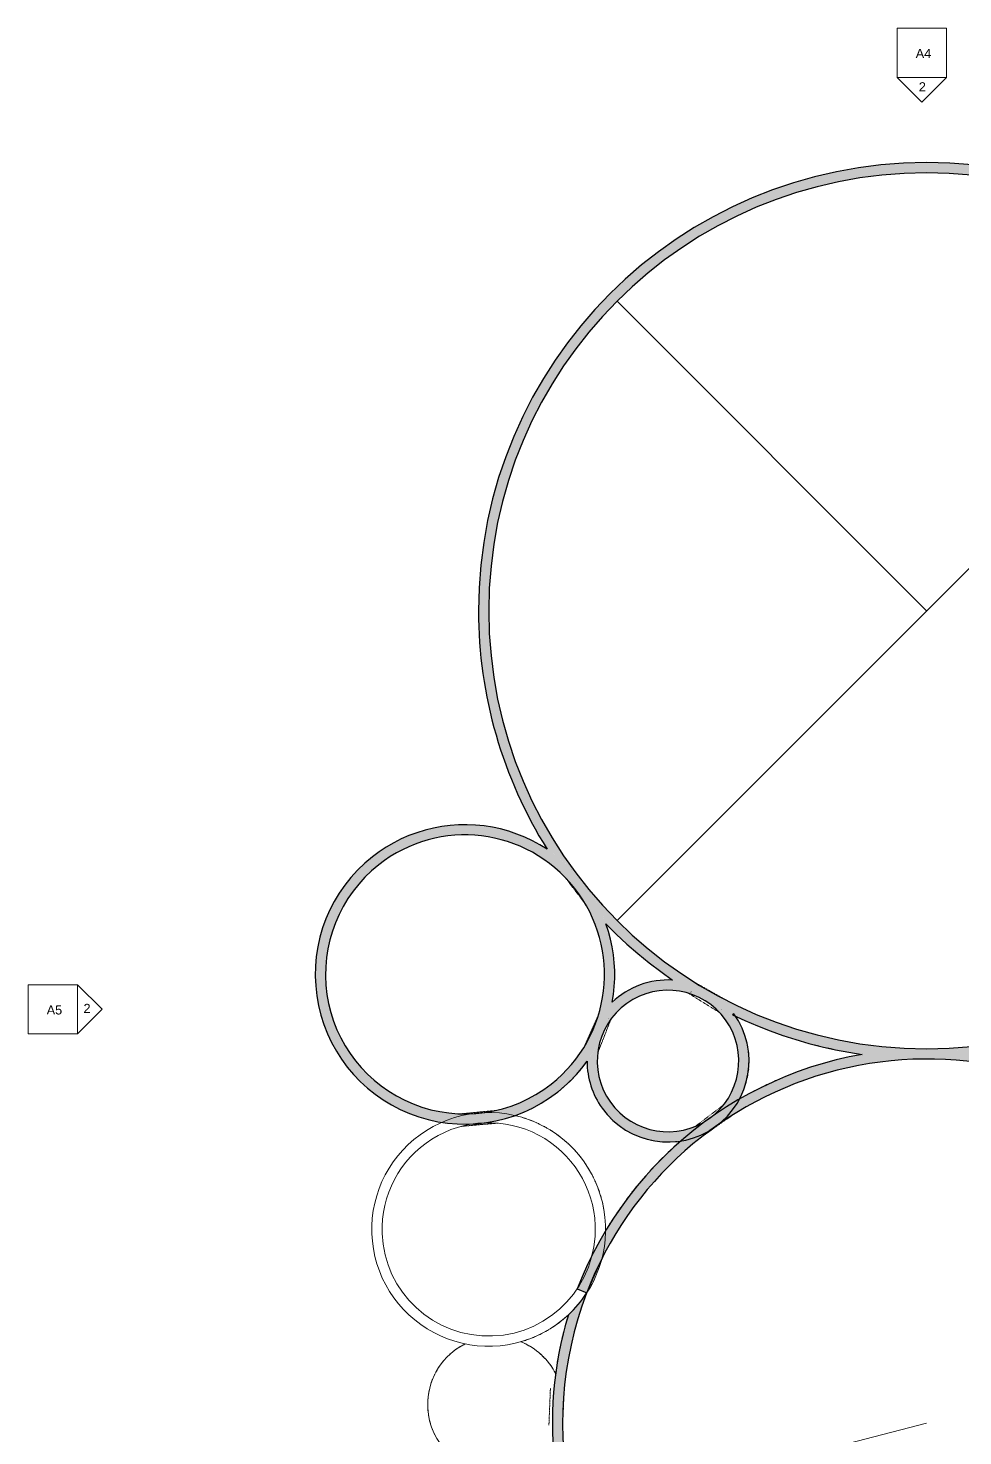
# Model space of a CAD drawing. Header units: inches. Extents: x -870 to 733, y -1250 to 961.
# Drawn here: x -870 to 41, y -411 to 961 of the extents above; entities that cross this region are included whole.
import ezdxf

# ---------------------------------------------------------------- set-up
doc = ezdxf.new("R2010")
doc.units = ezdxf.units.IN
doc.header["$MEASUREMENT"] = 0
doc.linetypes.add('Overhead', pattern=[0.15625, 0.09375, -0.0625])
for name, color, linetype, lineweight in [('A-DETL', 90, 'Continuous', 9), ('A-GENM', 13, 'Continuous', 9), ('A-ROOF', 132, 'Continuous', 13), ('A-WALL', 113, 'Continuous', 13), ('A-WALL-PATT', 111, 'Continuous', 13), ('G-ANNO-SYMB', 111, 'Continuous', 9)]:
    doc.layers.add(name, color=color, linetype=linetype, lineweight=lineweight)
doc.styles.add('Arial', font='arial.ttf', dxfattribs={"height": 8.851796})

# ---------------------------------------------------------------- blocks, each defined once
blk = doc.blocks.new('Opening-Cased - 36_ x 84_-V14-Platforms')
at = {"layer": 'A-GENM', "linetype": 'Overhead'}
for p, q in [((-17.2, 5), (17.5, 5)), ((-18.3, -5), (-17.7, -5)), ((16.8, -5), (17.7, -5))]:
    blk.add_line(p, q, dxfattribs=at)
blk = doc.blocks.new('Opening-Cased - 36_ x 84_-V4-Platforms')
at = {"layer": 'A-GENM', "linetype": 'Overhead'}
blk.add_line((-18.3, 5), (17.7, 5), dxfattribs=at)
blk = doc.blocks.new('Opening-Cased - 36_ x 84_-V15-Platforms')
at = {"layer": 'A-GENM', "linetype": 'Overhead'}
for p, q in [((-11.1, 5), (17.7, 5)), ((-18.3, -5), (-11.3, -5))]:
    blk.add_line(p, q, dxfattribs=at)
blk = doc.blocks.new('Opening-Cased - 36_ x 84_-V16-Platforms')
at = {"layer": 'A-GENM', "linetype": 'Overhead'}
for p, q in [((-17.5, 5), (16.9, 5)), ((17.1, -5), (17.7, -5))]:
    blk.add_line(p, q, dxfattribs=at)
blk = doc.blocks.new('Opening-Cased - 36_ x 84_-V17-Platforms')
at = {"layer": 'A-GENM', "linetype": 'Overhead'}
for p, q in [((-18.3, 5), (-17.9, 5)), ((17.6, 5), (17.7, 5)), ((-17.2, -5), (16.6, -5))]:
    blk.add_line(p, q, dxfattribs=at)
blk = doc.blocks.new('Opening-Cased - 36_ x 84_-V18-Platforms')
at = {"layer": 'A-GENM', "linetype": 'Overhead'}
blk.add_line((-17.9, 5), (16.4, 5), dxfattribs=at)
blk = doc.blocks.new('Opening-Cased - 36_ x 84_-V19-Platforms')
at = {"layer": 'A-GENM', "linetype": 'Overhead'}
blk.add_line((-16.9, -5), (16.4, -5), dxfattribs=at)
blk = doc.blocks.new('Opening-Cased - 36_ x 84_-V20-Platforms')
at = {"layer": 'A-GENM', "linetype": 'Overhead'}
blk.add_line((-17.7, -5), (16, -5), dxfattribs=at)
blk = doc.blocks.new('Opening-Cased - 36_ x 84_-V21-Platforms')
at = {"layer": 'A-GENM', "linetype": 'Overhead'}
for p, q in [((-18.3, 5), (-18.1, 5)), ((-17.4, -5), (16.6, -5))]:
    blk.add_line(p, q, dxfattribs=at)
blk = doc.blocks.new('Opening-Cased - 36_ x 84_-V22-Platforms')
at = {"layer": 'A-GENM', "linetype": 'Overhead'}
blk.add_line((-18.1, 5), (17.4, 5), dxfattribs=at)
blk = doc.blocks.new('Opening-Cased - 36_ x 84_-V23-Platforms')
at = {"layer": 'A-GENM', "linetype": 'Overhead'}
for p, q in [((-18.3, 5), (-17.8, 5)), ((-17.5, -5), (16.9, -5))]:
    blk.add_line(p, q, dxfattribs=at)
blk = doc.blocks.new('Opening-Cased - 36_ x 84_-V24-Platforms')
at = {"layer": 'A-GENM', "linetype": 'Overhead'}
blk.add_line((-18.1, 5), (17.5, 5), dxfattribs=at)
blk = doc.blocks.new('Opening-Cased - 36_ x 84_-V25-Platforms')
at = {"layer": 'A-GENM', "linetype": 'Overhead'}
for p, q in [((-17.9, 5), (-17.5, 5)), ((16.2, 5), (16.4, 5)), ((-17.7, -5), (16.3, -5))]:
    blk.add_line(p, q, dxfattribs=at)
blk = doc.blocks.new('Elevation - Detail Number-164347-Platforms')
at = {"layer": 'G-ANNO-SYMB'}
for p, q in [((-0.25, -0.25), (-0.25, 0.25)), ((-0.25, 0.25), (0.25, 0.25)), ((0.25, 0.25), (0.25, -0.25)), ((0.25, -0.25), (-0.25, -0.25))]:
    blk.add_line(p, q, dxfattribs=at)
blk = doc.blocks.new('Elevation - Detail Number-164074-Platforms')
at = {"layer": 'G-ANNO-SYMB'}
for p, q in [((0, 0.25), (-0.25, 0)), ((0.25, 0), (0, 0.25)), ((-0.25, 0), (0.25, 0))]:
    blk.add_line(p, q, dxfattribs=at)

msp = doc.modelspace()

# ---------------------------------------------------------------- hatches: boundary and pattern name
at = {"layer": 'A-WALL-PATT'}
for points in [[(-421.1, 393), (-420.8, 407.5), (-420.1, 422.1), (-418.8, 436.6), (-417.1, 451.1), (-414.9, 465.5), (-412.1, 479.8), (-408.9, 494.1), (-405.2, 508.2), (-401.1, 522.1), (-396.4, 535.9), (-391.3, 549.6), (-385.7, 563.1), (-379.7, 576.3), (-373.2, 589.4), (-366.3, 602.2), (-358.9, 614.8), (-351.1, 627.1), (-342.9, 639.2), (-334.3, 651), (-325.3, 662.4), (-315.9, 673.6), (-306.1, 684.4), (-296, 694.9), (-285.5, 705), (-274.7, 714.8), (-263.5, 724.2), (-252.1, 733.2), (-240.3, 741.8), (-228.3, 750), (-215.9, 757.8), (-202.6, 765.5), (-190.5, 772.1), (-177.5, 778.6), (-164.2, 784.6), (-150.7, 790.2), (-137.1, 795.3), (-123.2, 799.9), (-109.3, 804.1), (-95.2, 807.8), (-80.8, 811), (-66.6, 813.7), (-52.2, 816), (-37.7, 817.7), (-23.2, 819), (-8.6, 819.7), (5.9, 820), (20.5, 819.7), (35.1, 819), (49.6, 817.7), (64.1, 816), (78.5, 813.7), (92.8, 811), (107, 807.8), (121.1, 804.1), (135.1, 799.9), (148.9, 795.3), (162.6, 790.2), (176, 784.6), (189.3, 778.6), (202.4, 772.1), (215.2, 765.2), (227.8, 757.8), (240.1, 750), (252.2, 741.8), (263.9, 733.2), (275.4, 724.2), (286.6, 714.8), (297.4, 705), (307.9, 694.9), (318, 684.4), (327.8, 673.6), (337.2, 662.4), (346.2, 651), (354.8, 639.2), (363, 627.1), (370.8, 614.8), (378.1, 602.2), (385.1, 589.4), (391.5, 576.3), (397.6, 563.1), (403.2, 549.6), (408.3, 535.9), (412.9, 522.1), (417.1, 508.2), (420.8, 494.1), (424, 479.8), (426.7, 465.5), (429, 451.1), (430.7, 436.6), (431.9, 422.1), (432.7, 407.5), (432.9, 393), (442.9, 393), (442.7, 407.7), (441.9, 422.5), (440.7, 437.2), (438.9, 451.8), (436.7, 466.4), (434, 480.9), (430.8, 495.3), (427.1, 509.6), (422.9, 523.8), (418.2, 537.8), (413.1, 551.6), (407.5, 565.3), (401.5, 578.8), (395, 592), (388, 605), (380.6, 617.8), (372.8, 630.3), (364.6, 642.6), (356, 654.6), (346.9, 666.2), (337.5, 677.6), (327.7, 688.6), (317.5, 699.3), (307, 709.7), (296.1, 719.7), (284.9, 729.3), (273.4, 738.5), (261.6, 747.4), (249.5, 755.8), (237.1, 763.8), (224.4, 771.4), (211.5, 778.6), (198.4, 785.3), (185, 791.6), (171.5, 797.4), (157.7, 802.8), (143.8, 807.6), (129.7, 812.1), (115.5, 816), (101.1, 819.5), (86.7, 822.4), (72.1, 824.9), (57.5, 826.9), (42.8, 828.4), (28.1, 829.4), (13.3, 829.9), (-1.5, 829.9), (-16.2, 829.4), (-30.9, 828.4), (-45.6, 826.9), (-60.2, 824.9), (-74.8, 822.4), (-89.3, 819.5), (-103.6, 816), (-117.8, 812.1), (-131.9, 807.6), (-145.8, 802.8), (-159.6, 797.4), (-173.2, 791.6), (-186.5, 785.3), (-199.7, 778.6), (-212.6, 771.4), (-225.2, 763.8), (-237.6, 755.8), (-249.7, 747.4), (-261.6, 738.5), (-273.1, 729.3), (-284.3, 719.7), (-295.1, 709.7), (-305.7, 699.3), (-315.8, 688.6), (-325.6, 677.6), (-335.1, 666.2), (-344.1, 654.6), (-352.7, 642.6), (-361, 630.3), (-368.8, 617.8), (-376.2, 605), (-383.1, 592), (-389.6, 578.8), (-395.7, 565.3), (-401.2, 551.6), (-406.4, 537.8), (-411, 523.8), (-415.2, 509.6), (-418.9, 495.3), (-422.1, 480.9), (-424.9, 466.4), (-427.1, 451.8), (-428.8, 437.2), (-430.1, 422.5), (-430.8, 407.7), (-431.1, 393)], [(-56.9, -39.5), (-44.5, -37.5), (-31.9, -36), (-19.3, -34.9), (-6.7, -34.3), (5.9, -34), (-8.6, -33.8), (-23.2, -33), (-37.7, -31.8), (-52.2, -30.1), (-66.6, -27.8), (-80.9, -25.1), (-95.2, -21.9), (-109.3, -18.2), (-123.2, -14), (-137.1, -9.4), (-150.7, -4.3), (-164.2, 1.3), (-177.5, 7.3), (-190.5, 13.8), (-203.3, 20.8), (-215.9, 28.1), (-228.3, 35.9), (-240.3, 44.1), (-252.1, 52.7), (-263.5, 61.7), (-274.7, 71.1), (-285.5, 80.9), (-296, 91), (-306.1, 101.5), (-315.9, 112.3), (-325.3, 123.5), (-334.3, 134.9), (-342.9, 146.7), (-351.1, 158.8), (-358.9, 171.1), (-366.3, 183.7), (-373.2, 196.5), (-379.7, 209.6), (-385.7, 222.8), (-391.3, 236.3), (-396.4, 250), (-401.1, 263.8), (-405.2, 277.8), (-408.9, 291.9), (-412.1, 306.1), (-414.9, 320.4), (-417.1, 334.8), (-418.8, 349.3), (-420.1, 363.8), (-420.8, 378.4), (-421.1, 393), (-431.1, 393), (-430.8, 378.5), (-430.1, 364.1), (-428.9, 349.8), (-427.3, 335.5), (-425.1, 321.2), (-422.5, 307), (-419.5, 292.9), (-415.9, 279), (-411.9, 265.1), (-407.5, 251.4), (-402.6, 237.8), (-397.3, 224.4), (-391.5, 211.2), (-385.3, 198.2), (-378.6, 185.4), (-371.6, 172.8), (-364.1, 160.5), (-357.7, 156), (-351, 150.8), (-345.6, 146.1), (-339.9, 140.6), (-334.6, 134.8), (-329.6, 128.8), (-324.9, 122.5), (-320.5, 116), (-316.5, 109.2), (-312.9, 102.2), (-309.7, 95.1), (-306.8, 87.7), (-296.7, 77.7), (-286.2, 68), (-275.5, 58.6), (-264.4, 49.6), (-253, 41), (-241.4, 32.7), (-229.5, 24.8), (-217.4, 17.3), (-205, 10.2), (-192.4, 3.5), (-179.2, -2.9), (-166.5, -8.6), (-153.3, -14), (-139.9, -19), (-126.4, -23.5), (-112.7, -27.6), (-98.9, -31.3), (-85, -34.5), (-71, -37.2)], [(68.8, -39.5), (82.7, -37.2), (96.6, -34.5), (110.3, -31.4), (123.9, -27.8), (137.5, -23.8), (150.8, -19.3), (164.1, -14.4), (177.1, -9.1), (191, -2.9), (202.7, 2.8), (215.2, 9.3), (227.5, 16.3), (232, 22.5), (236.8, 28.5), (242.1, 34.1), (247.7, 39.4), (253.7, 44.4), (259.9, 48.9), (266.5, 53), (273.2, 56.7), (280.2, 59.9), (287.4, 62.7), (294.8, 65), (305.3, 74.7), (315.6, 84.6), (325.5, 94.9), (335, 105.4), (344.2, 116.3), (353.1, 127.5), (361.6, 139), (369.7, 150.8), (377.4, 162.7), (384.7, 175), (391.6, 187.5), (398.1, 200.1), (404.2, 213), (409.8, 226.1), (415.1, 239.4), (419.9, 252.8), (424.2, 266.4), (428.1, 280.1), (431.6, 294), (434.6, 307.9), (437.1, 322), (439.2, 336.1), (440.8, 350.2), (442, 364.4), (442.7, 378.7), (442.9, 393), (432.9, 393), (432.7, 378.4), (431.9, 363.8), (430.7, 349.3), (429, 334.8), (426.7, 320.4), (424, 306.1), (420.8, 291.9), (417.1, 277.8), (412.9, 263.8), (408.3, 250), (403.2, 236.3), (397.6, 222.8), (391.5, 209.6), (385.1, 196.5), (378.1, 183.7), (370.8, 171.1), (363, 158.8), (354.8, 146.7), (346.2, 134.9), (337.2, 123.5), (327.8, 112.3), (318, 101.5), (307.9, 91), (297.4, 80.9), (286.6, 71.1), (275.4, 61.7), (263.9, 52.7), (252.2, 44.1), (240.1, 35.9), (227.8, 28.1), (215.2, 20.8), (202.4, 13.8), (189.3, 7.3), (176, 1.3), (162.6, -4.3), (148.9, -9.4), (135.1, -14), (121.1, -18.2), (107, -21.9), (92.8, -25.1), (78.5, -27.8), (64.1, -30.1), (49.6, -31.8), (35.1, -33), (20.5, -33.8), (5.9, -34), (18.6, -34.3), (31.2, -34.9), (43.8, -36), (56.3, -37.5)], [(-353.9, -76.2), (-347.4, -70.8), (-341.2, -65), (-335.4, -58.8), (-329.9, -52.3), (-324.8, -45.5), (-320.2, -38.4), (-315.9, -31.1), (-312.1, -23.5), (-308.7, -15.7), (-305.8, -7.7), (-303.3, 0.4), (-301.3, 8.7), (-299.8, 17), (-298.8, 25.5), (-298.3, 33.9), (-298.3, 42.4), (-298.8, 50.9), (-299.8, 59.3), (-301.2, 67.7), (-303.2, 76), (-305.6, 84.1), (-308.5, 92.1), (-311.8, 99.9), (-315.6, 107.5), (-319.8, 114.9), (-324.5, 122), (-329.6, 128.8), (-335, 135.3), (-340.8, 141.5), (-347, 147.3), (-353.5, 152.8), (-360.3, 157.9), (-367.4, 162.6), (-374.7, 166.8), (-382.3, 170.7), (-390.1, 174), (-398.1, 177), (-406.2, 179.4), (-414.4, 181.4), (-422.8, 182.9), (-431.2, 183.9), (-439.7, 184.4), (-448.2, 184.4), (-456.7, 183.9), (-465.1, 183), (-473.5, 181.5), (-481.8, 179.6), (-489.9, 177.2), (-497.9, 174.3), (-505.7, 170.9), (-513.3, 167.1), (-520.7, 162.9), (-528.2, 157.9), (-534.6, 153.2), (-528.4, 145.3), (-521.8, 150.2), (-514.9, 154.7), (-507.8, 158.7), (-500.4, 162.4), (-492.8, 165.5), (-485, 168.2), (-477.1, 170.4), (-469.1, 172.2), (-461, 173.4), (-452.8, 174.2), (-444.6, 174.5), (-436.4, 174.2), (-428.2, 173.5), (-420.1, 172.3), (-412, 170.6), (-404.1, 168.4), (-396.3, 165.7), (-388.7, 162.6), (-381.4, 159), (-374.2, 155), (-367.3, 150.6), (-360.6, 145.7), (-354.3, 140.5), (-348.3, 134.9), (-342.7, 128.9), (-337.4, 122.6), (-332.5, 116), (-328, 109.1), (-324, 102), (-320.4, 94.6), (-317.2, 87), (-314.5, 79.2), (-312.3, 71.3), (-310.5, 63.3), (-309.3, 55.2), (-308.5, 47), (-308.3, 38.8), (-308.5, 30.6), (-309.2, 22.4), (-310.4, 14.3), (-312.1, 6.2), (-314.3, -1.7), (-317, -9.4), (-320.1, -17), (-323.7, -24.4), (-327.7, -31.6), (-332.1, -38.5), (-337, -45.1), (-342.2, -51.5), (-347.9, -57.5), (-353.8, -63.1), (-360.1, -68.4)], [(-440.3, -107.5), (-431.8, -107), (-423.4, -106), (-415, -104.6), (-406.8, -102.6), (-398.6, -100.2), (-390.6, -97.3), (-382.8, -94), (-375.2, -90.2), (-367.9, -85.9), (-360.4, -81.1), (-353.9, -76.2), (-360.1, -68.4), (-366.7, -73.3), (-373.6, -77.7), (-380.8, -81.8), (-388.1, -85.4), (-395.7, -88.6), (-403.5, -91.3), (-411.4, -93.5), (-419.4, -95.2), (-427.5, -96.5), (-435.7, -97.3), (-443.9, -97.5), (-452.1, -97.3), (-460.3, -96.6), (-468.4, -95.4), (-476.5, -93.7), (-484.4, -91.5), (-492.2, -88.8), (-499.8, -85.7), (-507.2, -82.1), (-514.3, -78.1), (-521.2, -73.6), (-528.2, -68.5), (-534.2, -63.5), (-540.2, -57.9), (-545.8, -52), (-551.1, -45.7), (-556, -39.1), (-560.5, -32.2), (-564.5, -25), (-568.1, -17.7), (-571.3, -10.1), (-574, -2.3), (-576.2, 5.6), (-578, 13.6), (-579.2, 21.7), (-580, 29.9), (-580.3, 38.1), (-580, 46.3), (-579.3, 54.5), (-578.1, 62.7), (-576.4, 70.7), (-574.2, 78.6), (-571.5, 86.4), (-568.4, 94), (-564.8, 101.4), (-560.8, 108.5), (-556.4, 115.5), (-551.5, 122.1), (-546.3, 128.4), (-540.7, 134.4), (-534.7, 140), (-528.4, 145.3), (-534.6, 153.2), (-541.1, 147.7), (-547.3, 141.9), (-553.1, 135.8), (-558.6, 129.3), (-563.7, 122.5), (-568.4, 115.4), (-572.6, 108), (-576.5, 100.4), (-579.8, 92.6), (-582.8, 84.7), (-585.2, 76.5), (-587.2, 68.3), (-588.7, 59.9), (-589.7, 51.5), (-590.2, 43), (-590.2, 34.5), (-589.7, 26), (-588.8, 17.6), (-587.3, 9.2), (-585.4, 1), (-582.9, -7.2), (-580.1, -15.2), (-576.7, -23), (-572.9, -30.6), (-568.7, -37.9), (-564, -45), (-559, -51.9), (-553.5, -58.4), (-547.7, -64.6), (-541.5, -70.4), (-535, -75.9), (-528.2, -81), (-521.2, -85.6), (-513.8, -89.9), (-506.2, -93.7), (-498.4, -97.1), (-490.5, -100), (-482.3, -102.5), (-474.1, -104.5), (-465.7, -105.9), (-457.3, -106.9), (-448.8, -107.5)], [(-310.6, -91.8), (-302.5, -86), (-305.7, -81.1), (-308.4, -75.9), (-310.8, -70.5), (-312.6, -65), (-314, -59.3), (-314.9, -53.5), (-315.3, -47.7), (-315.1, -41.3), (-314.6, -36), (-313.5, -30.2), (-311.9, -24.6), (-309.9, -19.1), (-307.4, -13.8), (-304.5, -8.7), (-301.1, -3.9), (-297.4, 0.6), (-293.2, 4.7), (-288.8, 8.5), (-284, 11.9), (-279, 14.9), (-273.7, 17.5), (-268.2, 19.6), (-262.6, 21.2), (-256.8, 22.3), (-251, 23), (-245.2, 23.1), (-239.3, 22.8), (-233.5, 21.9), (-227.8, 20.6), (-222.3, 18.8), (-216.9, 16.5), (-211.7, 13.8), (-206.7, 10.6), (-202.1, 7.1), (-197.8, 3.1), (-193.8, -1.2), (-190.2, -5.8), (-183.4, -0.9), (-195.5, 5.1), (-207.4, 11.6), (-219.1, 18.3), (-230.6, 25.5), (-241.9, 33), (-247.7, 33.1), (-253.6, 32.8), (-259.4, 32), (-265.2, 30.8), (-270.8, 29.2), (-276.3, 27.2), (-281.7, 24.8), (-286.8, 22), (-291.7, 18.8), (-296.4, 15.2), (-300.8, 11.3), (-302.5, 3.6), (-304.6, -4), (-307.1, -11.4), (-309.9, -18.8), (-313.2, -25.9), (-316.9, -32.9), (-320.9, -39.7), (-325.3, -46.2), (-325.1, -52.3), (-324.3, -58.3), (-323.1, -64.3), (-321.5, -70.1), (-319.4, -75.9), (-316.9, -81.4), (-313.9, -86.7)], [(-247, -124.9), (-240.8, -124.7), (-234.6, -124), (-228.5, -122.8), (-222.5, -121.2), (-216.7, -119.1), (-211, -116.6), (-205.6, -113.6), (-200.4, -110.2), (-195.5, -106.4), (-190.9, -102.2), (-186.7, -97.7), (-182.8, -92.8), (-179.3, -87.7), (-176.2, -82.3), (-173.6, -76.7), (-171.4, -70.9), (-169.7, -64.9), (-168.4, -58.9), (-167.6, -52.7), (-167.3, -46.5), (-167.5, -40.3), (-168.2, -34.2), (-169.4, -28.1), (-171, -22.1), (-173.1, -16.2), (-175.6, -10.6), (-178.6, -5.1), (-182, 0), (-190.2, -5.8), (-187, -10.7), (-184.2, -15.8), (-181.9, -21.2), (-180, -26.8), (-178.6, -32.5), (-177.7, -38.3), (-177.3, -44.1), (-177.4, -49.9), (-178, -55.8), (-179.1, -61.5), (-180.7, -67.2), (-182.7, -72.7), (-185.2, -78), (-188.2, -83), (-191.5, -87.8), (-195.3, -92.3), (-199.4, -96.5), (-203.9, -100.3), (-208.6, -103.7), (-213.7, -106.7), (-218.9, -109.2), (-224.4, -111.3), (-230, -112.9), (-235.8, -114.1), (-241.6, -114.7), (-247.5, -114.9), (-253.3, -114.5), (-259.1, -113.7), (-264.8, -112.4), (-270.4, -110.5), (-275.8, -108.3), (-281, -105.6), (-285.9, -102.4), (-290.5, -98.8), (-294.9, -94.9), (-298.9, -90.6), (-302.5, -86), (-310.6, -91.8), (-306.8, -96.7), (-302.6, -101.3), (-298.1, -105.5), (-293.3, -109.4), (-288.1, -112.9), (-282.8, -116), (-277.1, -118.6), (-271.3, -120.8), (-265.4, -122.5), (-259.3, -123.8), (-253.2, -124.6), (-248.6, -124.8)], [(-325.5, -271.8), (-320.5, -259.5), (-315, -247.4), (-309.1, -235.5), (-302.8, -223.8), (-296, -212.3), (-288.8, -201.1), (-281.2, -190.2), (-273.1, -179.6), (-264.7, -169.3), (-255.9, -159.3), (-246.8, -149.7), (-237.2, -140.4), (-227.4, -131.5), (-217.2, -122.9), (-206.7, -114.8), (-195.9, -107), (-184.8, -99.6), (-173.5, -92.7), (-161.9, -86.2), (-149.1, -79.7), (-138, -74.5), (-125.7, -69.4), (-113.3, -64.7), (-100.6, -60.4), (-87.9, -56.7), (-75, -53.4), (-62, -50.6), (-48.9, -48.3), (-35.7, -46.5), (-22.5, -45.2), (-9.2, -44.4), (4.1, -44.1), (17.4, -44.2), (31, -44.9), (43.9, -46.1), (57.1, -47.8), (70.3, -49.9), (83.3, -52.6), (96.2, -55.7), (109, -59.3), (121.7, -63.4), (134.2, -68), (146.5, -73.1), (158.6, -78.6), (170.5, -84.5), (182.2, -90.9), (193.6, -97.7), (204.8, -104.9), (215.6, -112.6), (226.2, -120.7), (236.4, -129), (236.2, -128.8), (232.3, -124), (228.6, -119), (225.2, -113.7), (222, -108.4), (219.2, -102.8), (208.8, -95.6), (198.1, -88.7), (187.2, -82.3), (176.2, -76.2), (164.9, -70.5), (153.4, -65.2), (141.7, -60.2), (129.9, -55.7), (117.9, -51.6), (105.8, -48), (93.6, -44.7), (81.2, -41.9), (68.8, -39.5), (56.3, -37.5), (43.8, -36), (31, -34.9), (18.6, -34.3), (5.9, -34), (-6.7, -34.3), (-19.3, -34.9), (-31.9, -36), (-44.5, -37.5), (-56.9, -39.5), (-69.7, -42), (-82.3, -44.9), (-94.9, -48.2), (-107.3, -52), (-119.5, -56.3), (-131.6, -61), (-143.6, -66.1), (-155.3, -71.6), (-166.9, -77.5), (-178.2, -83.9), (-189.3, -90.6), (-200.1, -97.8), (-210.7, -105.3), (-221, -113.2), (-231, -121.4), (-240.7, -130), (-250.1, -138.9), (-259.2, -148.2), (-268, -157.8), (-276.4, -167.7), (-284.4, -177.9), (-292.1, -188.3), (-299.4, -199.1), (-306.3, -210), (-312.8, -221.3), (-319.3, -233.4), (-324.7, -244.4), (-330, -256.2), (-334.8, -268.2)], [(3.7, -764), (17.1, -763.9), (31, -763.2), (43.8, -762.1), (57.1, -760.4), (70.3, -758.3), (83.4, -755.7), (96.4, -752.6), (109.4, -749.1), (122.1, -745.1), (134.7, -740.6), (147.2, -735.6), (159.4, -730.2), (171.4, -724.4), (183.3, -718.1), (194.8, -711.4), (206.2, -704.2), (217.2, -696.7), (228, -688.7), (238.5, -680.4), (248.6, -671.7), (258.4, -662.6), (267.9, -653.2), (277.1, -643.4), (285.9, -633.3), (294.3, -622.9), (302.3, -612.1), (309.9, -601.1), (317.1, -589.9), (323.9, -578.3), (330.2, -566.5), (336.2, -554.5), (341.6, -542.3), (346.7, -529.9), (351.2, -517.3), (355.3, -504.6), (359, -491.7), (362.1, -478.7), (364.8, -465.6), (367, -452.4), (368.7, -439.1), (370, -425.5), (370.7, -412.4), (370.9, -399), (360.9, -399), (360.7, -412.3), (359.9, -425.5), (358.7, -438.7), (357, -451.8), (354.8, -464.9), (352.1, -477.8), (348.9, -490.7), (345.2, -503.4), (341.1, -516), (336.5, -528.4), (331.4, -540.8), (326, -552.7), (320, -564.5), (313.6, -576.1), (306.8, -587.5), (299.6, -598.6), (291.9, -609.4), (283.9, -619.9), (275.4, -630.1), (266.6, -640), (257.5, -649.6), (247.9, -658.8), (238.1, -667.6), (227.9, -676.1), (217.4, -684.2), (206.6, -691.9), (195.6, -699.1), (184.3, -706), (172.7, -712.4), (160.9, -718.4), (148.9, -724), (136.6, -729.1), (124.2, -733.8), (111.7, -737.9), (99, -741.6), (86.1, -744.9), (73.2, -747.6), (60.1, -749.9), (47, -751.7), (33.8, -752.9), (20.6, -753.7), (7.4, -754), (-5.9, -753.8), (-19.1, -753.2), (-32.3, -752), (-45.4, -750.3), (-58.5, -748.1), (-71.5, -745.5), (-84.3, -742.4), (-97.1, -738.8), (-109.7, -734.7), (-122.1, -730.1), (-134.4, -725.1), (-146.4, -719.7), (-158.3, -713.8), (-169.9, -707.4), (-181.3, -700.7), (-192.7, -693.3), (-203.3, -685.9), (-213.8, -677.9), (-224.1, -669.5), (-234, -660.7), (-243.6, -651.6), (-252.8, -642.1), (-261.7, -632.3), (-270.2, -622.1), (-278.3, -611.7), (-286.1, -600.9), (-293.4, -589.9), (-300.3, -578.6), (-306.8, -567.1), (-312.8, -555.3), (-318.4, -543.3), (-323.6, -531.1), (-328.3, -518.7), (-332.5, -506.1), (-336.3, -493.5), (-339.6, -480.6), (-342.4, -467.7), (-344.7, -454.6), (-346.5, -441.5), (-347.9, -428.4), (-348.7, -415.1), (-349.1, -401.9), (-348.9, -388.7), (-348.3, -375.4), (-347.2, -362.2), (-345.5, -349.1), (-343.4, -336), (-340.8, -323), (-337.8, -310.2), (-334.2, -297.4), (-330.2, -284.8), (-325.7, -272.3), (-329.6, -278), (-333.9, -283.4), (-338.6, -288.6), (-343.5, -293.5), (-347, -305.8), (-350, -318.3), (-352.6, -330.9), (-354.8, -343.5), (-356.5, -356.2), (-357.8, -369), (-358.7, -381.8), (-359, -394.6), (-359, -407.5), (-358.5, -420.3), (-357.5, -433.1), (-356.1, -445.8), (-352.9, -449.1), (-350, -452.6), (-347.5, -456.4), (-345.3, -460.5), (-343.6, -464.7), (-342.2, -469), (-341.3, -473.5), (-340.8, -478.1), (-340.7, -482.6), (-341.1, -487.2), (-341.9, -491.7), (-343.1, -496.1), (-344.7, -500.3), (-340.8, -513.1), (-336.4, -525.8), (-331.5, -538.2), (-326.2, -550.5), (-320.4, -562.6), (-314.2, -574.4), (-307.5, -586), (-300.5, -597.4), (-293, -608.5), (-285.1, -619.3), (-276.8, -629.9), (-268.2, -640.1), (-259.2, -649.9), (-249.8, -659.5), (-240.1, -668.7), (-230, -677.5), (-219.6, -686), (-208.4, -694.5), (-198, -701.8), (-186.8, -709), (-175.3, -715.9), (-163.5, -722.3), (-151.6, -728.3), (-139.4, -733.9), (-127, -739), (-114.5, -743.6), (-101.8, -747.8), (-88.9, -751.5), (-75.9, -754.8), (-62.8, -757.5), (-49.6, -759.8), (-36.4, -761.6), (-23, -762.9), (-9.7, -763.7)]]:
    msp.add_hatch(color=256, dxfattribs=at).paths.add_polyline_path(points, flags=0)

# ---------------------------------------------------------------- linework, layer by layer
at = {"layer": 'A-DETL'}
for p, q in [((-296, 91), (307.9, 694.9)), ((5.9, 393), (-296, 694.9)), ((-337.7, -487.8), (5.9, -399))]:
    msp.add_line(p, q, dxfattribs=at)
at = {"layer": 'A-ROOF'}
for p, q in [((-180, -2.5), (-180.4, -2.3)), ((-71, -37.2), (-71.1, -37.2))]:
    msp.add_line(p, q, dxfattribs=at)
for centre, radius, start, end in [((-246.3, -45.9), 79, 32.2118, 33.4553), ((-246.3, -45.9), 79, 27.7643, 30.0747), ((-246.3, -45.9), 79, 23.3164, 25.6286), ((5.9, 393), 437, 245.8178, 246.7016), ((5.9, 393), 437, 247.7036, 248.58), ((-246.3, -45.9), 79, 18.868, 21.1828), ((-246.3, -45.9), 79, 14.4189, 16.7371), ((5.9, 393), 437, 249.5916, 250.4584), ((5.9, 393), 437, 251.4831, 252.3368), ((5.9, 393), 437, 253.3805, 254.2152), ((-246.3, -45.9), 79, 9.969, 12.2915), ((-246.3, -45.9), 79, 5.5181, 7.8461), ((5.9, 393), 437, 255.2887, 256.0937), ((5.9, 393), 437, 257.2208, 257.9721), ((5.9, -399), 365, 99.9177, 101.9404), ((-444.3, 38.5), 146, 319.5328, 321.4203), ((-444.3, 38.5), 146, 322.8855, 324.5541), ((-246.3, -45.9), 79, 352.1559, 354.5104), ((-246.3, -45.9), 79, 1.0659, 3.4008), ((-246.3, -45.9), 79, 356.612, 358.9556), ((5.9, -399), 365, 108.907, 110.0313), ((5.9, -399), 365, 106.8523, 108.0085), ((5.9, -399), 365, 104.7719, 105.9858), ((5.9, -399), 365, 102.6145, 103.9631), ((-444.3, 38.5), 146, 312.6178, 314.8188), ((-444.3, 38.5), 146, 316.1382, 318.1195), ((-246.3, -45.9), 79, 343.2333, 345.6204), ((-246.3, -45.9), 79, 347.6968, 350.0654), ((5.9, -399), 365, 115.0197, 116.0994), ((5.9, -399), 365, 112.9867, 114.0767), ((5.9, -399), 365, 110.95, 112.054), ((-444.3, 38.5), 146, 304.9951, 308.2174), ((-444.3, 38.5), 146, 308.2174, 311.5181), ((5.9, -399), 365, 119.079, 119.9959), ((-246.3, -45.9), 79, 334.2827, 336.7306), ((-246.3, -45.9), 79, 338.7632, 341.1754), ((5.9, -399), 365, 117.0502, 118.1221), ((-444.3, 38.5), 146, 292.0962, 293.9165), ((-444.3, 38.5), 146, 295.3231, 297.1853), ((-444.3, 38.5), 146, 298.5482, 300.4949), ((-444.3, 38.5), 146, 301.7722, 303.9271), ((-246.3, -45.9), 79, 332.0277, 332.2858), ((-444.3, 38.5), 146, 289.6048, 290.6663), ((-421.2, -210.1), 114, 75.0771, 76.8588), ((-421.2, -210.1), 114, 71.3314, 73.2539), ((-421.2, -210.1), 114, 67.5854, 69.5108), ((-421.2, -210.1), 114, 63.8391, 65.7677), ((-421.2, -210.1), 114, 60.0923, 62.0246), ((-246.3, -45.9), 79, 220.0725, 221.5604), ((-246.3, -45.9), 79, 224.6088, 226.3798), ((-246.3, -45.9), 79, 229.0908, 231.0271), ((-246.3, -45.9), 79, 233.6091, 235.6169), ((-421.2, -210.1), 114, 56.3451, 58.2815), ((-421.2, -210.1), 114, 52.5972, 54.5383), ((-421.2, -210.1), 114, 48.8485, 50.7952), ((-246.3, -45.9), 79, 238.1273, 240.1807), ((-246.3, -45.9), 79, 242.6455, 244.7305), ((-246.3, -45.9), 79, 247.1637, 249.2719), ((-246.3, -45.9), 79, 251.682, 253.8077), ((-246.3, -45.9), 79, 256.2002, 258.3399), ((-421.2, -210.1), 114, 45.0989, 47.0521), ((-421.2, -210.1), 114, 41.3481, 43.309), ((-246.3, -45.9), 79, 260.7184, 262.8694), ((-246.3, -45.9), 79, 265.2367, 267.3969), ((5.9, -399), 365, 132.7925, 133.8399), ((-246.3, -45.9), 79, 269.7549, 271.9229), ((-246.3, -45.9), 79, 274.2731, 276.4478), ((5.9, -399), 365, 131.0765, 131.8189), ((-246.3, -45.9), 79, 278.7914, 279.0447), ((-421.2, -210.1), 114, 37.5956, 39.5658), ((-421.2, -210.1), 114, 33.8409, 35.8227), ((-421.2, -210.1), 114, 30.0831, 32.0796), ((5.9, -399), 365, 136.8309, 137.8831), ((5.9, -399), 365, 134.8117, 135.8613), ((-421.2, -210.1), 114, 26.3208, 28.3365), ((-421.2, -210.1), 114, 22.5516, 24.5934), ((5.9, -399), 365, 138.85, 139.9053), ((-421.2, -210.1), 114, 18.7706, 20.8502), ((-421.2, -210.1), 114, 14.9681, 17.1071), ((5.9, -399), 365, 140.8692, 141.9282), ((-421.2, -210.1), 114, 9.6071, 13.3433), ((5.9, -399), 365, 144.9074, 145.9768), ((5.9, -399), 365, 142.8883, 143.952), ((-421.2, -210.1), 114, 359.2903, 2.1346), ((5.9, -399), 365, 146.9265, 148.0033), ((5.9, -399), 365, 148.9456, 149.0799), ((-421.2, -210.1), 114, 305.8445, 308.2388), ((-421.2, -210.1), 114, 309.4131, 312.9789), ((5.9, -399), 365, 163.1894, 165.1226), ((-421.2, -210.1), 114, 291.4989, 293.5866), ((-421.2, -210.1), 114, 295.105, 297.1778), ((-421.2, -210.1), 114, 298.6934, 300.7896), ((-421.2, -210.1), 114, 302.2719, 304.4464), ((5.9, -399), 365, 165.7615, 167.0568), ((-414.7, -380.8), 66, 116.3978, 177.5138), ((-414.7, -380.8), 66, 26.9083, 67.9538), ((-421.2, -210.1), 114, 286.0014, 286.4329), ((-421.2, -210.1), 114, 287.8551, 290.0064), ((5.9, -399), 365, 167.8191, 168.9921), ((5.9, -399), 365, 169.8033, 170.9292), ((5.9, -399), 365, 171.763, 172.4069), ((-414.7, -380.8), 66, 177.5138, 263.7842)]:
    msp.add_arc(centre, radius, start, end, dxfattribs=at)
at = {"layer": 'A-WALL', "lineweight": 30}
for p, q in [((-182, 0), (-183.4, -0.9)), ((-334.8, -268.2), (-325.5, -271.8))]:
    msp.add_line(p, q, dxfattribs=at)
at = {"layer": 'A-WALL'}
for p, q in [((-444.2, -321.7), (-445.5, -322.5)), ((-388.5, -320.2), (-389.8, -319.7))]:
    msp.add_line(p, q, dxfattribs=at)
at = {"layer": 'A-WALL', "lineweight": 30, "flags": 128}
for points in [[(-364.1, 160.5), (-371.2, 164.9), (-378.5, 168.8), (-386, 172.3), (-393.6, 175.4), (-401.5, 178.1), (-409.5, 180.3), (-417.6, 182), (-425.7, 183.3), (-434, 184.1), (-442.3, 184.5), (-450.5, 184.3), (-458.8, 183.7), (-467, 182.7), (-475.1, 181.2), (-483.2, 179.2), (-491.1, 176.7), (-498.9, 173.9), (-506.5, 170.6), (-513.8, 166.8), (-521, 162.7), (-527.9, 158.1), (-534.6, 153.2)], [(-300.8, 11.3), (-299.6, 19), (-298.7, 26.7), (-298.3, 34.4), (-298.3, 42.2), (-298.7, 49.9), (-299.5, 57.6), (-300.7, 65.3), (-302.4, 72.9), (-304.4, 80.4), (-306.8, 87.7)], [(-306.8, 87.7), (-296.8, 77.8), (-286.4, 68.1), (-275.7, 58.8), (-264.7, 49.8), (-253.4, 41.2), (-241.9, 33)], [(-183.4, -0.9), (-171.3, -6.5), (-159.1, -11.7), (-146.8, -16.5), (-134.3, -21), (-121.6, -25), (-108.9, -28.7), (-96, -32), (-83.1, -34.9), (-70, -37.4), (-56.9, -39.5)], [(-56.9, -39.5), (-69.7, -42), (-82.3, -44.9), (-94.9, -48.2), (-107.3, -52), (-119.5, -56.3), (-131.6, -61), (-143.6, -66.1), (-155.3, -71.6), (-166.9, -77.5), (-178.2, -83.9), (-189.3, -90.6), (-200.1, -97.8), (-210.7, -105.3), (-221, -113.2), (-231, -121.4), (-240.7, -130), (-250.1, -138.9), (-259.2, -148.2), (-268, -157.8), (-276.4, -167.7), (-284.4, -177.9), (-292.1, -188.3), (-299.4, -199.1), (-306.3, -210), (-312.8, -221.3), (-319, -232.7), (-324.7, -244.4), (-330, -256.2), (-334.8, -268.2)], [(-353.9, -76.2), (-347.5, -70.9), (-341.5, -65.2), (-335.7, -59.2), (-330.3, -52.8), (-325.3, -46.2)]]:
    msp.add_lwpolyline(points, dxfattribs=at)
at = {"layer": 'A-WALL', "flags": 128}
for points in [[(-325.7, -272.3), (-322, -266.3), (-318.8, -260.1), (-315.9, -253.8), (-313.4, -247.2), (-311.3, -240.5), (-309.7, -233.7), (-308.4, -226.8), (-307.6, -219.8), (-307.2, -212.8), (-307.3, -205.8)], [(-535.1, -214.3), (-534.6, -221.7), (-533.6, -229.1), (-532.1, -236.4), (-530.2, -243.6), (-527.7, -250.6), (-524.9, -257.5), (-521.6, -264.1), (-517.8, -270.6), (-513.7, -276.7), (-509.1, -282.6), (-504.2, -288.2), (-498.9, -293.4), (-493.3, -298.3), (-487.4, -302.9), (-481.2, -307), (-474.8, -310.7), (-468.1, -314), (-461.3, -316.8), (-454.2, -319.2), (-447, -321.1), (-439.7, -322.6), (-432.4, -323.5), (-424.9, -324), (-417.5, -324), (-410.1, -323.5), (-402.7, -322.6), (-395.4, -321.1), (-388.2, -319.2), (-381.2, -316.8), (-374.3, -314), (-367.6, -310.7), (-361.2, -307), (-355, -302.9), (-349.1, -298.4), (-343.5, -293.5)], [(-452.5, -326.7), (-453.4, -327.3), (-454.8, -328.4)], [(-447.8, -323.7), (-448.9, -324.4), (-450.3, -325.2)], [(-383.6, -322.5), (-385, -321.8), (-386.3, -321.2)], [(-378.9, -325.3), (-380.4, -324.4), (-381.5, -323.7)], [(-374.4, -328.5), (-376.1, -327.2), (-376.9, -326.7)], [(-468.1, -342), (-468.5, -342.6), (-469.8, -344.5)], [(-464.7, -337.7), (-465.2, -338.4), (-466.6, -340)], [(-460.9, -333.7), (-461.6, -334.4), (-463, -335.8)], [(-456.8, -330), (-457.6, -330.7), (-459.1, -331.9)], [(-370.2, -332), (-372, -330.5), (-372.6, -329.9)], [(-366.3, -335.9), (-368.1, -334), (-368.6, -333.6)], [(-362.6, -340.3), (-364.6, -337.8), (-364.8, -337.5)], [(-355.9, -350.8), (-358.4, -346.3), (-361.3, -341.9), (-361.5, -341.7)], [(-476, -356.5), (-476.2, -356.9), (-477.1, -359.4)], [(-473.8, -351.5), (-474, -351.9), (-475.1, -354.2)], [(-471.1, -346.6), (-471.5, -347.2), (-472.7, -349.2)], [(-479.2, -367), (-479.3, -367.2), (-479.9, -370.6)], [(-477.8, -361.7), (-477.9, -362), (-478.7, -364.9)], [(-480.1, -372.4), (-480.2, -372.5), (-480.6, -377.9)], [(-480.6, -377.9), (-480.6, -383.4), (-480.6, -383.5)], [(-480.5, -385.3), (-480.2, -388.9), (-480.2, -389)], [(-479.8, -391.2), (-479.3, -394.4), (-479.2, -394.5)], [(-478.7, -396.8), (-477.9, -399.7), (-477.8, -399.9)], [(-477.1, -402.2), (-476.1, -404.9), (-476, -405.1)], [(-475, -407.5), (-473.9, -410), (-473.8, -410.2)]]:
    msp.add_lwpolyline(points, dxfattribs=at)
at = {"layer": 'A-WALL', "lineweight": 30}
for centre, radius, start, end in [((5.9, 393), 437, 360, 180), ((5.9, 393), 427, 0, 180), ((5.9, 393), 437, 180, 212.1342), ((5.9, 393), 427, 180, 270), ((5.9, 393), 427, 270, 0), ((-444.3, 38.5), 136, 308.2174, 128.2174), ((-444.3, 38.5), 146, 128.2174, 308.2174), ((-444.3, 38.5), 136, 128.2174, 308.2174), ((-246.3, -45.9), 79, 86.7628, 133.6058), ((-246.3, -45.9), 69, 35.5362, 215.5362), ((-246.3, -45.9), 79, 215.5362, 35.5362), ((-246.3, -45.9), 69, 215.5362, 35.5362), ((5.9, -399), 355, 49.4982, 159.0009), ((-246.3, -45.9), 79, 180.2335, 215.5362), ((5.9, -399), 355, 159.0871, 360), ((-421.2, -210.1), 114, 312.9789, 326.9048), ((5.9, -399), 365, 163.1894, 187.365)]:
    msp.add_arc(centre, radius, start, end, dxfattribs=at)
at = {"layer": 'A-WALL'}
for radius, start, end in [(114, 2.1346, 182.1346), (104, 2.1346, 182.1346), (104, 182.1346, 2.1346)]:
    msp.add_arc((-421.2, -210.1), radius, start, end, dxfattribs=at)

# ---------------------------------------------------------------- block references
at = {"layer": 'A-GENM'}
for name, p, rotation in [('Opening-Cased - 36_ x 84_-V21-Platforms', (-332.9, 123.2), 307.4011676644768), ('Opening-Cased - 36_ x 84_-V20-Platforms', (-331.6, 123.9), 128.6065786661566), ('Opening-Cased - 36_ x 84_-V25-Platforms', (-207.3, 17.7), 150.4330354455386), ('Opening-Cased - 36_ x 84_-V24-Platforms', (-208.8, 15.1), 148.1913560577199), ('Opening-Cased - 36_ x 84_-V23-Platforms', (-316.6, -18.7), 246.0022377348383), ('Opening-Cased - 36_ x 84_-V22-Platforms', (-313.2, -20.2), 248.7222609313758), ('Opening-Cased - 36_ x 84_-V17-Platforms', (-431.3, -100.8), 185.4623574242899), ('Opening-Cased - 36_ x 84_-V19-Platforms', (-203.1, -103.3), 217.236341062878), ('Opening-Cased - 36_ x 84_-V4-Platforms', (-431, -103.1), 185.0784789083827), ('Opening-Cased - 36_ x 84_-V18-Platforms', (-201.4, -105.3), 215.1543806605713), ('Opening-Cased - 36_ x 84_-V15-Platforms', (-322.1, -252), 247.2395976951235), ('Opening-Cased - 36_ x 84_-V16-Platforms', (-322.1, -251.9), 245.7855425179723), ('Opening-Cased - 36_ x 84_-V4-Platforms', (-356.7, -382.8), 87.67432410016704), ('Opening-Cased - 36_ x 84_-V14-Platforms', (-353.3, -383.7), 267.5023302610895)]:
    msp.add_blockref(name, p, dxfattribs=dict(at, rotation=rotation))
at = {"layer": 'G-ANNO-SYMB', "xscale": 95.99999999999994, "yscale": 95.99999999999994, "zscale": 95.99999999999994}
for p in [(1.2, 937.1), (-846.2, 4.5)]:
    msp.add_blockref('Elevation - Detail Number-164347-Platforms', p, dxfattribs=at)
at = {"layer": 'G-ANNO-SYMB', "extrusion": (0, 0, -1), "xscale": 95.99999999999994, "yscale": 95.99999999999994, "zscale": 95.99999999999994}
for p, rotation in [((-1.2, 913.1), 180), ((822.2, 4.5), 90.00000000000038)]:
    msp.add_blockref('Elevation - Detail Number-164074-Platforms', p, dxfattribs=dict(at, rotation=rotation))

# ---------------------------------------------------------------- next in the draw order: texts
at = {"layer": 'G-ANNO-SYMB', "char_height": 8.85, "attachment_point": 2, "line_spacing_factor": 0.938532, "style": 'Arial', "bg_fill": 3, "box_fill_scale": 1.25, "bg_fill_color": 0, "bg_fill_transparency": 0}
for s, insert, width in [('A4', (2.8, 940.9), 18.036), ('2', (1.7, 908.4), 8.208), ('A5', (-844.6, 8.3), 18.036), ('2', (-812.8, 9.8), 8.208)]:
    msp.add_mtext(s, dxfattribs=dict(at, insert=insert, width=width))

doc.saveas('drawing.dxf')
